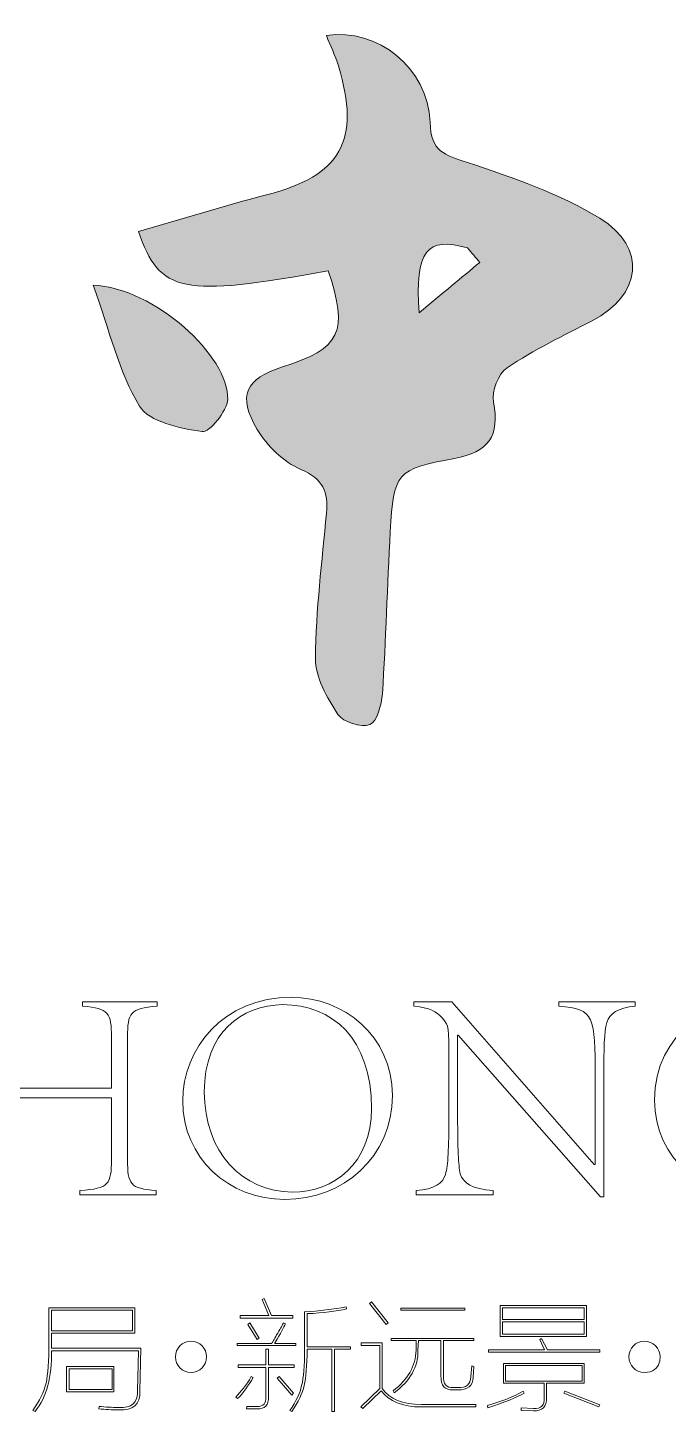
# Model space of a CAD drawing. Header units: inches. Extents: x -3272461 to -2504170, y 403793 to 1071042.
# Drawn here: x -2946067 to -2944964, y 764054 to 766437 of the extents above; entities that cross this region are included whole.
import ezdxf

# ---------------------------------------------------------------- set-up
doc = ezdxf.new("R2010")
doc.units = ezdxf.units.IN
doc.header["$LTSCALE"] = 1000
doc.header["$MEASUREMENT"] = 0
doc.layers.get('0').update_dxf_attribs({"lineweight": 18})

msp = doc.modelspace()

# ---------------------------------------------------------------- hatches: boundary and pattern name
h = msp.add_hatch(color=256)
edge = h.paths.add_edge_path(flags=0)
edge.add_spline(control_points=[(-2945549.6, 766018.6), (-2945514, 765913.1), (-2945527.9, 765884.7), (-2945627.9, 765852.9)], knot_values=[0, 0, 0, 0, 222.095352, 222.095352, 222.095352, 222.095352], weights=[1, 1, 1, 1], degree=3, periodic=0)
edge.add_spline(control_points=[(-2945627.9, 765852.9), (-2945691.6, 765832.6), (-2945706.4, 765803.2), (-2945671.6, 765745)], knot_values=[0, 0, 0, 0, 145.395063, 145.395063, 145.395063, 145.395063], weights=[1, 1, 1, 1], degree=3, periodic=0)
edge.add_spline(control_points=[(-2945671.6, 765745), (-2945654.7, 765716.7), (-2945626.4, 765688.8), (-2945596.7, 765676.2)], knot_values=[0, 0, 0, 0, 103.232479, 103.232479, 103.232479, 103.232479], weights=[1, 1, 1, 1], degree=3, periodic=0)
edge.add_spline(control_points=[(-2945596.7, 765676.2), (-2945558.2, 765659.9), (-2945549.3, 765637), (-2945552.5, 765601.1)], knot_values=[0, 0, 0, 0, 95.380814, 95.380814, 95.380814, 95.380814], weights=[1, 1, 1, 1], degree=3, periodic=0)
edge.add_spline(control_points=[(-2945552.5, 765601.1), (-2945559.8, 765517.7), (-2945570.9, 765434.3), (-2945571.5, 765350.7)], knot_values=[0, 0, 0, 0, 251.150003, 251.150003, 251.150003, 251.150003], weights=[1, 1, 1, 1], degree=3, periodic=0)
edge.add_spline(control_points=[(-2945571.5, 765350.7), (-2945571.7, 765318.3), (-2945551.7, 765283), (-2945532.8, 765254.3)], knot_values=[0, 0, 0, 0, 105.340649, 105.340649, 105.340649, 105.340649], weights=[1, 1, 1, 1], degree=3, periodic=0)
edge.add_spline(control_points=[(-2945532.8, 765254.3), (-2945524.1, 765241), (-2945492.3, 765231), (-2945477.9, 765236.9)], knot_values=[0, 0, 0, 0, 60.501459, 60.501459, 60.501459, 60.501459], weights=[1, 1, 1, 1], degree=3, periodic=0)
edge.add_spline(control_points=[(-2945477.9, 765236.9), (-2945465.4, 765241.8), (-2945457.6, 765270.8), (-2945456.3, 765289.8)], knot_values=[0, 0, 0, 0, 59.131644, 59.131644, 59.131644, 59.131644], weights=[1, 1, 1, 1], degree=3, periodic=0)
edge.add_spline(control_points=[(-2945456.3, 765289.8), (-2945450.2, 765382.7), (-2945447.8, 765475.9), (-2945442.6, 765568.9)], knot_values=[0, 0, 0, 0, 279.493308, 279.493308, 279.493308, 279.493308], weights=[1, 1, 1, 1], degree=3, periodic=0)
edge.add_spline(control_points=[(-2945442.6, 765568.9), (-2945436.9, 765670.6), (-2945432.7, 765676.8), (-2945332.3, 765695.2)], knot_values=[0, 0, 0, 0, 195.607582, 195.607582, 195.607582, 195.607582], weights=[1, 1, 1, 1], degree=3, periodic=0)
edge.add_spline(control_points=[(-2945332.3, 765695.2), (-2945274, 765706), (-2945253.4, 765733.4), (-2945265.3, 765792.6)], knot_values=[0, 0, 0, 0, 137.986296, 137.986296, 137.986296, 137.986296], weights=[1, 1, 1, 1], degree=3, periodic=0)
edge.add_spline(control_points=[(-2945265.3, 765792.6), (-2945268.9, 765810.5), (-2945256.6, 765841.2), (-2945241.7, 765851.2)], knot_values=[0, 0, 0, 0, 65.857334, 65.857334, 65.857334, 65.857334], weights=[1, 1, 1, 1], degree=3, periodic=0)
edge.add_spline(control_points=[(-2945241.7, 765851.2), (-2945195.4, 765882.2), (-2945144.9, 765906.8), (-2945095.2, 765932.4)], knot_values=[0, 0, 0, 0, 167.57061, 167.57061, 167.57061, 167.57061], weights=[1, 1, 1, 1], degree=3, periodic=0)
edge.add_spline(control_points=[(-2945095.2, 765932.4), (-2945010.8, 765975.7), (-2944999.8, 766058.6), (-2945081.9, 766108.8)], knot_values=[0, 0, 0, 0, 227.254913, 227.254913, 227.254913, 227.254913], weights=[1, 1, 1, 1], degree=3, periodic=0)
edge.add_spline(control_points=[(-2945081.9, 766108.8), (-2945151.6, 766151.5), (-2945231.8, 766179), (-2945310, 766205)], knot_values=[0, 0, 0, 0, 248.153102, 248.153102, 248.153102, 248.153102], weights=[1, 1, 1, 1], degree=3, periodic=0)
edge.add_spline(control_points=[(-2945310, 766205), (-2945348.9, 766217.9), (-2945372.8, 766223.1), (-2945374.3, 766274.3)], knot_values=[0, 0, 0, 0, 104.659074, 104.659074, 104.659074, 104.659074], weights=[1, 1, 1, 1], degree=3, periodic=0)
edge.add_spline(control_points=[(-2945374.3, 766274.3), (-2945377.1, 766368.1), (-2945465.1, 766437.2), (-2945552.7, 766423.6)], knot_values=[0, 0, 0, 0, 261.986042, 261.986042, 261.986042, 261.986042], weights=[1, 1, 1, 1], degree=3, periodic=0)
edge.add_spline(control_points=[(-2945552.7, 766423.6), (-2945545.6, 766406), (-2945537.2, 766389.3), (-2945532, 766371.6)], knot_values=[0, 0, 0, 0, 55.980452, 55.980452, 55.980452, 55.980452], weights=[1, 1, 1, 1], degree=3, periodic=0)
edge.add_spline(control_points=[(-2945532, 766371.6), (-2945492.9, 766242.3), (-2945527.4, 766182.2), (-2945655.8, 766149.2)], knot_values=[0, 0, 0, 0, 300.912516, 300.912516, 300.912516, 300.912516], weights=[1, 1, 1, 1], degree=3, periodic=0)
edge.add_spline(control_points=[(-2945655.8, 766149.2), (-2945729.5, 766130.2), (-2945802.3, 766107.3), (-2945875.7, 766086.1)], knot_values=[0, 0, 0, 0, 228.772567, 228.772567, 228.772567, 228.772567], weights=[1, 1, 1, 1], degree=3, periodic=0)
edge.add_spline(control_points=[(-2945875.7, 766086.1), (-2945840.6, 765980.1), (-2945799.4, 765972.3), (-2945549.6, 766018.6)], knot_values=[0, 0, 0, 0, 375.920052, 375.920052, 375.920052, 375.920052], weights=[1, 1, 1, 1], degree=3, periodic=0)
edge = h.paths.add_edge_path(flags=0)
edge.add_spline(control_points=[(-2945393.2, 765945.9), (-2945401, 766053.5), (-2945379.1, 766077.8), (-2945309.7, 766057.8)], knot_values=[0, 0, 0, 0, 182.185542, 182.185542, 182.185542, 182.185542], weights=[1, 1, 1, 1], degree=3, periodic=0)
edge.add_spline(control_points=[(-2945309.7, 766057.8), (-2945302.7, 766049.5), (-2945295.7, 766041.1), (-2945288.7, 766032.8)], knot_values=[0, 0, 0, 0, 32.685925, 32.685925, 32.685925, 32.685925], weights=[1, 1, 1, 1], degree=3, periodic=0)
edge.add_spline(control_points=[(-2945288.7, 766032.8), (-2945320.4, 766006.4), (-2945352.2, 765980), (-2945393.2, 765945.9)], knot_values=[0, 0, 0, 0, 135.931716, 135.931716, 135.931716, 135.931716], weights=[1, 1, 1, 1], degree=3, periodic=0)
h = msp.add_hatch(color=256)
edge = h.paths.add_edge_path(flags=0)
edge.add_spline(control_points=[(-2945874.3, 765785.4), (-2945857.9, 765758), (-2945804.9, 765747.2), (-2945766.6, 765741.3)], knot_values=[0, 0, 0, 0, 119.426089, 119.426089, 119.426089, 119.426089], weights=[1, 1, 1, 1], degree=3, periodic=0)
edge.add_spline(control_points=[(-2945766.6, 765741.3), (-2945754.3, 765739.4), (-2945723.3, 765776.7), (-2945722.5, 765796.9)], knot_values=[0, 0, 0, 0, 74.527892, 74.527892, 74.527892, 74.527892], weights=[1, 1, 1, 1], degree=3, periodic=0)
edge.add_spline(control_points=[(-2945722.5, 765796.9), (-2945719.4, 765870.8), (-2945848.3, 765989.4), (-2945954, 765993.7)], knot_values=[0, 0, 0, 0, 324.97153, 324.97153, 324.97153, 324.97153], weights=[1, 1, 1, 1], degree=3, periodic=0)
edge.add_spline(control_points=[(-2945954, 765993.7), (-2945925.6, 765915.1), (-2945909.5, 765844.5), (-2945874.3, 765785.4)], knot_values=[0, 0, 0, 0, 223.473372, 223.473372, 223.473372, 223.473372], weights=[1, 1, 1, 1], degree=3, periodic=0)

# ---------------------------------------------------------------- linework, layer by layer
for p, q in [((-2945972.3, 764759), (-2945972.3, 764751.6)), ((-2945843.9, 764759), (-2945843.9, 764751.6)), ((-2945402.3, 764759), (-2945402.3, 764751.6)), ((-2945152.8, 764759), (-2945152.8, 764751.6)), ((-2945021.1, 764759), (-2945021.1, 764751.6)), ((-2945922.5, 764698.5), (-2945922.5, 764610.4)), ((-2945894.8, 764698.5), (-2945894.8, 764487.2)), ((-2945326.9, 764701.7), (-2945326.9, 764560.5)), ((-2945341.8, 764675.7), (-2945341.8, 764560.5)), ((-2945090.2, 764630), (-2945090.2, 764478.7)), ((-2945075.3, 764630), (-2945075.3, 764423)), ((-2945922.5, 764593.9), (-2945922.5, 764487.2)), ((-2945976.6, 764434.1), (-2945976.6, 764426.7)), ((-2945845.5, 764434.1), (-2945845.5, 764426.7)), ((-2945398.1, 764434.1), (-2945398.1, 764426.7)), ((-2945265.9, 764434.1), (-2945265.9, 764426.7))]:
    msp.add_line(p, q)
at = {"lineweight": 9}
for p, q in [((-2945663.3, 764246.4), (-2945659.9, 764248)), ((-2945651.5, 764218.6), (-2945663.3, 764246.4)), ((-2945659.9, 764248), (-2945647.3, 764218.6)), ((-2945478.2, 764239.6), (-2945474.9, 764242.1)), ((-2945474.9, 764242.1), (-2945446.3, 764206)), ((-2946030, 764232.1), (-2946030, 764173.2)), ((-2945886.2, 764227.9), (-2946025.8, 764227.9)), ((-2946025.8, 764227.9), (-2946025.8, 764192.5)), ((-2945886.2, 764192.5), (-2945886.2, 764227.9)), ((-2945882, 764232.1), (-2945882, 764188.3)), ((-2945701.1, 764214.4), (-2945701.1, 764218.6)), ((-2945701.1, 764218.6), (-2945651.5, 764218.6)), ((-2945647.3, 764218.6), (-2945610.3, 764218.6)), ((-2945610.3, 764218.6), (-2945610.3, 764214.4)), ((-2945590.1, 764225.3), (-2945590.1, 764160.6)), ((-2945585.9, 764222), (-2945585.9, 764164.8)), ((-2945449.7, 764203.5), (-2945478.2, 764239.6)), ((-2945424.4, 764231.2), (-2945314.2, 764231.2)), ((-2945424.4, 764227.9), (-2945424.4, 764231.2)), ((-2945314.2, 764227.9), (-2945424.4, 764227.9)), ((-2945314.2, 764231.2), (-2945314.2, 764227.9)), ((-2945253.7, 764236.3), (-2945104.8, 764236.3)), ((-2945253.7, 764182.5), (-2945253.7, 764236.3)), ((-2945109, 764232.1), (-2945249.5, 764232.1)), ((-2945249.5, 764232.1), (-2945249.5, 764211.9)), ((-2945109, 764211.9), (-2945109, 764232.1)), ((-2945104.8, 764236.3), (-2945104.8, 764182.5)), ((-2945610.3, 764214.4), (-2945701.1, 764214.4)), ((-2945687.7, 764203.5), (-2945684.3, 764206)), ((-2945671.7, 764177.4), (-2945687.7, 764203.5)), ((-2945684.3, 764206), (-2945668.4, 764179.9)), ((-2945446.3, 764206), (-2945449.7, 764203.5)), ((-2945249.5, 764211.9), (-2945109, 764211.9)), ((-2945109, 764207.7), (-2945249.5, 764207.7)), ((-2945249.5, 764207.7), (-2945249.5, 764186.6)), ((-2945109, 764186.6), (-2945109, 764207.7)), ((-2946025.8, 764192.5), (-2945886.2, 764192.5)), ((-2946025.8, 764188.3), (-2946025.8, 764173.2)), ((-2946025.8, 764173.2), (-2946025.8, 764162.3)), ((-2945706.2, 764170.7), (-2945706.2, 764167.3)), ((-2945668.4, 764179.9), (-2945671.7, 764177.4)), ((-2945605.3, 764170.7), (-2945605.3, 764167.3)), ((-2945492.6, 764171.5), (-2945492.6, 764167.3)), ((-2945456.4, 764171.5), (-2945456.4, 764093.3)), ((-2945441.2, 764179.1), (-2945441.2, 764175.7)), ((-2945398.4, 764175.7), (-2945398.4, 764158.9)), ((-2945355.5, 764175.7), (-2945355.5, 764115.1)), ((-2945351.2, 764175.7), (-2945351.2, 764115.1)), ((-2945299.1, 764179.1), (-2945299.1, 764175.7)), ((-2945104.8, 764182.5), (-2945253.7, 764182.5)), ((-2945249.5, 764186.6), (-2945109, 764186.6)), ((-2945185.5, 764177.4), (-2945182.2, 764179.1)), ((-2945177.1, 764159.7), (-2945185.5, 764177.4)), ((-2945182.2, 764179.1), (-2945172.1, 764159.7)), ((-2945656.6, 764160.6), (-2945656.6, 764133.7)), ((-2945652.4, 764160.6), (-2945652.4, 764133.7)), ((-2945543, 764160.6), (-2945543, 764053.7)), ((-2945538.8, 764160.6), (-2945538.8, 764053.7)), ((-2945511.1, 764164.8), (-2945511.1, 764160.6)), ((-2945460.6, 764167.3), (-2945460.6, 764093.3)), ((-2945273.9, 764155.5), (-2945273.9, 764159.7)), ((-2945273.9, 764159.7), (-2945177.1, 764159.7)), ((-2945082.1, 764155.5), (-2945273.9, 764155.5)), ((-2945172.1, 764159.7), (-2945082.1, 764159.7)), ((-2945082.1, 764159.7), (-2945082.1, 764155.5)), ((-2945999.7, 764131.1), (-2945918.1, 764131.1)), ((-2945999.7, 764087.4), (-2945999.7, 764131.1)), ((-2945921.5, 764126.9), (-2945995.5, 764126.9)), ((-2945995.5, 764126.9), (-2945995.5, 764091.6)), ((-2945921.5, 764091.6), (-2945921.5, 764126.9)), ((-2945918.1, 764131.1), (-2945918.1, 764087.4)), ((-2945704.5, 764133.7), (-2945704.5, 764129.4)), ((-2945656.6, 764129.4), (-2945656.6, 764079)), ((-2945652.4, 764129.4), (-2945652.4, 764079)), ((-2945607.8, 764133.7), (-2945607.8, 764129.4)), ((-2945247.8, 764136.2), (-2945247.8, 764102.5)), ((-2945112.3, 764132.8), (-2945244.4, 764132.8)), ((-2945244.4, 764132.8), (-2945244.4, 764105.9)), ((-2945112.3, 764105.9), (-2945112.3, 764132.8)), ((-2945109, 764136.2), (-2945109, 764102.5)), ((-2945637.2, 764110.9), (-2945633.9, 764113.5)), ((-2945612, 764081.5), (-2945637.2, 764110.9)), ((-2945633.9, 764113.5), (-2945609.5, 764084.9)), ((-2945244.4, 764105.9), (-2945112.3, 764105.9)), ((-2945178, 764102.5), (-2945178, 764077.3)), ((-2945173.8, 764102.5), (-2945173.8, 764077.3)), ((-2945918.1, 764087.4), (-2945999.7, 764087.4)), ((-2945995.5, 764091.6), (-2945921.5, 764091.6)), ((-2945609.5, 764084.9), (-2945612, 764081.5)), ((-2945144.3, 764084.9), (-2945142.6, 764088.3)), ((-2945083.8, 764061.3), (-2945144.3, 764084.9)), ((-2945142.6, 764088.3), (-2945082.1, 764064.7)), ((-2945295.7, 764065.5), (-2945295.7, 764061.3)), ((-2945217.5, 764059.6), (-2945217.5, 764055.4)), ((-2945082.1, 764064.7), (-2945083.8, 764061.3))]:
    msp.add_line(p, q, dxfattribs=at)
for points in [[(-2945552.7, 766423.6), (-2945465.1, 766437.2), (-2945377.1, 766368.1), (-2945374.3, 766274.3)], [(-2945532, 766371.6), (-2945537.2, 766389.3), (-2945545.6, 766406), (-2945552.7, 766423.6)], [(-2945655.8, 766149.2), (-2945527.4, 766182.2), (-2945492.9, 766242.3), (-2945532, 766371.6)], [(-2945374.3, 766274.3), (-2945372.8, 766223.1), (-2945348.9, 766217.9), (-2945310, 766205)], [(-2945310, 766205), (-2945231.8, 766179), (-2945151.6, 766151.5), (-2945081.9, 766108.8)], [(-2945875.7, 766086.1), (-2945802.3, 766107.3), (-2945729.5, 766130.2), (-2945655.8, 766149.2)], [(-2945081.9, 766108.8), (-2944999.8, 766058.6), (-2945010.8, 765975.7), (-2945095.2, 765932.4)], [(-2945549.6, 766018.6), (-2945799.4, 765972.3), (-2945840.6, 765980.1), (-2945875.7, 766086.1)], [(-2945309.7, 766057.8), (-2945379.1, 766077.8), (-2945401, 766053.5), (-2945393.2, 765945.9)], [(-2945288.7, 766032.8), (-2945295.7, 766041.1), (-2945302.7, 766049.5), (-2945309.7, 766057.8)], [(-2945393.2, 765945.9), (-2945352.2, 765980), (-2945320.4, 766006.4), (-2945288.7, 766032.8)], [(-2945627.9, 765852.9), (-2945527.9, 765884.7), (-2945514, 765913.1), (-2945549.6, 766018.6)], [(-2945954, 765993.7), (-2945848.3, 765989.4), (-2945719.4, 765870.8), (-2945722.5, 765796.9)], [(-2945874.3, 765785.4), (-2945909.5, 765844.5), (-2945925.6, 765915.1), (-2945954, 765993.7)], [(-2945095.2, 765932.4), (-2945144.9, 765906.8), (-2945195.4, 765882.2), (-2945241.7, 765851.2)], [(-2945671.6, 765745), (-2945706.4, 765803.2), (-2945691.6, 765832.6), (-2945627.9, 765852.9)], [(-2945241.7, 765851.2), (-2945256.6, 765841.2), (-2945268.9, 765810.5), (-2945265.3, 765792.6)], [(-2945722.5, 765796.9), (-2945723.3, 765776.7), (-2945754.3, 765739.4), (-2945766.6, 765741.3)], [(-2945265.3, 765792.6), (-2945253.4, 765733.4), (-2945274, 765706), (-2945332.3, 765695.2)], [(-2945766.6, 765741.3), (-2945804.9, 765747.2), (-2945857.9, 765758), (-2945874.3, 765785.4)], [(-2945596.7, 765676.2), (-2945626.4, 765688.8), (-2945654.7, 765716.7), (-2945671.6, 765745)], [(-2945332.3, 765695.2), (-2945432.7, 765676.8), (-2945436.9, 765670.6), (-2945442.6, 765568.9)], [(-2945552.5, 765601.1), (-2945549.3, 765637), (-2945558.2, 765659.9), (-2945596.7, 765676.2)], [(-2945571.5, 765350.7), (-2945570.9, 765434.3), (-2945559.8, 765517.7), (-2945552.5, 765601.1)], [(-2945442.6, 765568.9), (-2945447.8, 765475.9), (-2945450.2, 765382.7), (-2945456.3, 765289.8)], [(-2945532.8, 765254.3), (-2945551.7, 765283), (-2945571.7, 765318.3), (-2945571.5, 765350.7)], [(-2945456.3, 765289.8), (-2945457.6, 765270.8), (-2945465.4, 765241.8), (-2945477.9, 765236.9)], [(-2945477.9, 765236.9), (-2945492.3, 765231), (-2945524.1, 765241), (-2945532.8, 765254.3)], [(-2945972.3, 764759), (-2945972.3, 764759), (-2945843.9, 764759), (-2945843.9, 764759)], [(-2945922.5, 764698.5), (-2945922.5, 764739.9), (-2945926.7, 764747.9), (-2945972.3, 764751.6)], [(-2945843.9, 764751.6), (-2945890.6, 764747.9), (-2945894.8, 764739.9), (-2945894.8, 764698.5)], [(-2945627.9, 764754.3), (-2945698.5, 764753.7), (-2945762.7, 764706.5), (-2945762.7, 764604)], [(-2945402.3, 764759), (-2945402.3, 764759), (-2945337, 764759), (-2945337, 764759)], [(-2945354, 764732), (-2945363, 764742.6), (-2945374.2, 764748.4), (-2945402.3, 764751.6)], [(-2945337, 764759), (-2945337, 764759), (-2945091.8, 764478.7), (-2945091.8, 764478.7)], [(-2945152.8, 764759), (-2945152.8, 764759), (-2945021.1, 764759), (-2945021.1, 764759)], [(-2945090.2, 764630), (-2945090.2, 764733.5), (-2945090.7, 764747.4), (-2945152.8, 764751.6)], [(-2945021.1, 764751.6), (-2945051.9, 764748.9), (-2945065.2, 764738.9), (-2945070, 764723.5)], [(-2945341.8, 764675.7), (-2945341.8, 764722.9), (-2945344.5, 764720.3), (-2945354, 764732)], [(-2945070, 764723.5), (-2945074.8, 764707), (-2945075.3, 764679.9), (-2945075.3, 764630)], [(-2945081.1, 764423), (-2945081.1, 764423), (-2945325.9, 764701.7), (-2945325.9, 764701.7)], [(-2945325.9, 764701.7), (-2945325.9, 764701.7), (-2945326.9, 764701.7), (-2945326.9, 764701.7)], [(-2946146.5, 764610.4), (-2946146.5, 764610.4), (-2945922.5, 764610.4), (-2945922.5, 764610.4)], [(-2945922.5, 764593.9), (-2945922.5, 764593.9), (-2946146.5, 764593.9), (-2946146.5, 764593.9)], [(-2945347.6, 764461.7), (-2945343.4, 764477.7), (-2945341.8, 764506.9), (-2945341.8, 764560.5)], [(-2945326.9, 764560.5), (-2945326.4, 764506.9), (-2945325.9, 764477.7), (-2945322.2, 764462.8)], [(-2945976.6, 764434.1), (-2945926.7, 764437.3), (-2945922.5, 764445.3), (-2945922.5, 764487.2)], [(-2945894.8, 764487.2), (-2945894.8, 764445.3), (-2945890.6, 764437.3), (-2945845.5, 764434.1)], [(-2945398.1, 764434.1), (-2945366.8, 764436.2), (-2945351.9, 764446.9), (-2945347.6, 764461.7)], [(-2945322.2, 764462.8), (-2945317.4, 764446.3), (-2945301.5, 764436.8), (-2945265.9, 764434.1)], [(-2945091.8, 764478.7), (-2945091.8, 764478.7), (-2945090.2, 764478.7), (-2945090.2, 764478.7)], [(-2945845.5, 764426.7), (-2945845.5, 764426.7), (-2945976.6, 764426.7), (-2945976.6, 764426.7)], [(-2945265.9, 764426.7), (-2945265.9, 764426.7), (-2945398.1, 764426.7), (-2945398.1, 764426.7)], [(-2945075.3, 764423), (-2945075.3, 764423), (-2945081.1, 764423), (-2945081.1, 764423)]]:
    msp.add_open_spline(points, degree=3)
for points, knots in [([(-2945438.9, 764597.6), (-2945438.9, 764492), (-2945523.3, 764418.7), (-2945624.2, 764418.7), (-2945721.3, 764418.7), (-2945799.9, 764490.4), (-2945799.9, 764588.6), (-2945799.9, 764677.8), (-2945730.9, 764767), (-2945612.5, 764767), (-2945523.8, 764767), (-2945438.9, 764700.6), (-2945438.9, 764597.6)], [0, 0, 0, 0, 272.371618, 272.371618, 272.371618, 544.743236, 544.743236, 544.743236, 817.114854, 817.114854, 817.114854, 1089.486472, 1089.486472, 1089.486472, 1089.486472]), ([(-2944667.1, 764440.5), (-2944701.6, 764432), (-2944746.7, 764418.7), (-2944790.2, 764418.7), (-2944906, 764418.7), (-2944987.8, 764488.8), (-2944987.8, 764589.7), (-2944987.8, 764705.9), (-2944889.5, 764767), (-2944785, 764767), (-2944739.8, 764767), (-2944699.5, 764758), (-2944681.4, 764752.7)], [0, 0, 0, 0, 202.231565, 202.231565, 202.231565, 404.46313, 404.46313, 404.46313, 606.694695, 606.694695, 606.694695, 808.92626, 808.92626, 808.92626, 808.92626]), ([(-2945762.7, 764604), (-2945762.7, 764500.5), (-2945697.4, 764431.5), (-2945611.4, 764431.5), (-2945539.7, 764431.5), (-2945475, 764480.8), (-2945475, 764575.4), (-2945475, 764695.9), (-2945542.4, 764754.3), (-2945627.9, 764754.3)], [0, 0, 0, 0, 242.05374, 242.05374, 242.05374, 484.107479, 484.107479, 484.107479, 726.161219, 726.161219, 726.161219, 726.161219])]:
    msp.add_open_spline(points, degree=3, knots=knots)
for points in [[(-2946030, 764232.1), (-2946030, 764232.1), (-2945882, 764232.1), (-2945882, 764232.1)], [(-2945590.1, 764225.3), (-2945564.3, 764226.5), (-2945540.5, 764229.3), (-2945518.6, 764233.7)], [(-2945517.8, 764230.4), (-2945535.2, 764225.9), (-2945557.9, 764223.1), (-2945585.9, 764222)], [(-2945518.6, 764233.7), (-2945518.6, 764233.7), (-2945517.8, 764230.4), (-2945517.8, 764230.4)], [(-2945622.9, 764204.3), (-2945625.8, 764198.7), (-2945631.6, 764188), (-2945640.6, 764172.4)], [(-2945636.4, 764188.3), (-2945631.4, 764197.3), (-2945628, 764203.2), (-2945626.3, 764206)], [(-2945626.3, 764206), (-2945626.3, 764206), (-2945622.9, 764204.3), (-2945622.9, 764204.3)], [(-2946035.1, 764102.5), (-2946031.7, 764116.5), (-2946030, 764140.1), (-2946030, 764173.2)], [(-2945882, 764188.3), (-2945882, 764188.3), (-2946025.8, 764188.3), (-2946025.8, 764188.3)], [(-2945706.2, 764170.7), (-2945706.2, 764170.7), (-2945646.5, 764170.7), (-2945646.5, 764170.7)], [(-2945646.5, 764170.7), (-2945644.8, 764174), (-2945641.4, 764179.9), (-2945636.4, 764188.3)], [(-2945641.4, 764170.7), (-2945641.4, 764170.7), (-2945605.3, 764170.7), (-2945605.3, 764170.7)], [(-2945640.6, 764172.4), (-2945641.2, 764171.8), (-2945641.4, 764171.2), (-2945641.4, 764170.7)], [(-2945492.6, 764171.5), (-2945492.6, 764171.5), (-2945456.4, 764171.5), (-2945456.4, 764171.5)], [(-2945441.2, 764179.1), (-2945441.2, 764179.1), (-2945299.1, 764179.1), (-2945299.1, 764179.1)], [(-2945398.4, 764175.7), (-2945398.4, 764175.7), (-2945441.2, 764175.7), (-2945441.2, 764175.7)], [(-2945394.1, 764175.7), (-2945394.1, 764175.7), (-2945395, 764158.9), (-2945395, 764158.9)], [(-2945355.5, 764175.7), (-2945355.5, 764175.7), (-2945394.1, 764175.7), (-2945394.1, 764175.7)], [(-2945299.1, 764175.7), (-2945299.1, 764175.7), (-2945351.2, 764175.7), (-2945351.2, 764175.7)], [(-2946025.8, 764158.1), (-2946024.7, 764113.2), (-2946033.9, 764078.4), (-2946053.6, 764053.7)], [(-2946025.8, 764162.3), (-2946025.8, 764162.3), (-2945871.9, 764162.3), (-2945871.9, 764162.3)], [(-2945876.1, 764158.1), (-2945876.1, 764158.1), (-2946025.8, 764158.1), (-2946025.8, 764158.1)], [(-2945877.8, 764089.1), (-2945877.8, 764089.1), (-2945876.1, 764158.1), (-2945876.1, 764158.1)], [(-2945871.9, 764162.3), (-2945871.9, 764162.3), (-2945873.5, 764089.1), (-2945873.5, 764089.1)], [(-2945605.3, 764167.3), (-2945605.3, 764167.3), (-2945706.2, 764167.3), (-2945706.2, 764167.3)], [(-2945656.6, 764160.6), (-2945656.6, 764160.6), (-2945652.4, 764160.6), (-2945652.4, 764160.6)], [(-2945595.2, 764098.3), (-2945591.8, 764111.2), (-2945590.1, 764132), (-2945590.1, 764160.6)], [(-2945585.9, 764160.6), (-2945585.9, 764132.5), (-2945587.6, 764111.8), (-2945591, 764098.3)], [(-2945585.9, 764164.8), (-2945585.9, 764164.8), (-2945511.1, 764164.8), (-2945511.1, 764164.8)], [(-2945543, 764160.6), (-2945543, 764160.6), (-2945585.9, 764160.6), (-2945585.9, 764160.6)], [(-2945511.1, 764160.6), (-2945511.1, 764160.6), (-2945538.8, 764160.6), (-2945538.8, 764160.6)], [(-2945460.6, 764167.3), (-2945460.6, 764167.3), (-2945492.6, 764167.3), (-2945492.6, 764167.3)], [(-2945437.9, 764089.1), (-2945412.1, 764108.7), (-2945398.9, 764132), (-2945398.4, 764158.9)], [(-2945395, 764158.9), (-2945394.4, 764130.3), (-2945408.2, 764105.9), (-2945436.2, 764085.7)], [(-2945704.5, 764133.7), (-2945704.5, 764133.7), (-2945656.6, 764133.7), (-2945656.6, 764133.7)], [(-2945656.6, 764129.4), (-2945656.6, 764129.4), (-2945704.5, 764129.4), (-2945704.5, 764129.4)], [(-2945652.4, 764133.7), (-2945652.4, 764133.7), (-2945607.8, 764133.7), (-2945607.8, 764133.7)], [(-2945607.8, 764129.4), (-2945607.8, 764129.4), (-2945652.4, 764129.4), (-2945652.4, 764129.4)], [(-2945304.1, 764113.5), (-2945304.1, 764113.5), (-2945302.5, 764132), (-2945302.5, 764132)], [(-2945302.5, 764132), (-2945302.5, 764132), (-2945299.1, 764131.1), (-2945299.1, 764131.1)], [(-2945299.1, 764131.1), (-2945299.1, 764131.1), (-2945299.9, 764112.6), (-2945299.9, 764112.6)], [(-2945247.8, 764136.2), (-2945247.8, 764136.2), (-2945109, 764136.2), (-2945109, 764136.2)], [(-2946057.7, 764055.4), (-2946046, 764071.7), (-2946038.4, 764087.4), (-2946035.1, 764102.5)], [(-2945708.7, 764078.1), (-2945699.8, 764087.1), (-2945690.8, 764098.9), (-2945681.8, 764113.5)], [(-2945678.5, 764111.8), (-2945686.9, 764097.8), (-2945695.8, 764085.7), (-2945705.4, 764075.6)], [(-2945681.8, 764113.5), (-2945681.8, 764113.5), (-2945678.5, 764111.8), (-2945678.5, 764111.8)], [(-2945615.4, 764055.4), (-2945604.7, 764070.6), (-2945598, 764084.9), (-2945595.2, 764098.3)], [(-2945591, 764098.3), (-2945593.8, 764084.9), (-2945600.8, 764070), (-2945612, 764053.7)], [(-2945334.4, 764090.8), (-2945349, 764089.6), (-2945356, 764097.8), (-2945355.5, 764115.1)], [(-2945351.2, 764115.1), (-2945351.8, 764100.6), (-2945346.2, 764093.8), (-2945334.4, 764095)], [(-2945326.9, 764095), (-2945311.7, 764093.8), (-2945304.1, 764100), (-2945304.1, 764113.5)], [(-2945299.9, 764112.6), (-2945300.5, 764097.5), (-2945309.5, 764090.2), (-2945326.9, 764090.8)], [(-2945178, 764102.5), (-2945178, 764102.5), (-2945247.8, 764102.5), (-2945247.8, 764102.5)], [(-2945109, 764102.5), (-2945109, 764102.5), (-2945173.8, 764102.5), (-2945173.8, 764102.5)], [(-2945873.5, 764089.1), (-2945872.4, 764065.5), (-2945884.8, 764054.6), (-2945910.6, 764056.3)], [(-2945910.6, 764060.5), (-2945887.6, 764058.8), (-2945876.6, 764068.4), (-2945877.8, 764089.1)], [(-2945705.4, 764075.6), (-2945705.4, 764075.6), (-2945708.7, 764078.1), (-2945708.7, 764078.1)], [(-2945652.4, 764079), (-2945651.8, 764064.4), (-2945658.3, 764057.4), (-2945671.7, 764058)], [(-2945671.7, 764062.2), (-2945661.1, 764061.6), (-2945656, 764067.2), (-2945656.6, 764079)], [(-2945493.4, 764061.3), (-2945493.4, 764061.3), (-2945460.6, 764093.3), (-2945460.6, 764093.3)], [(-2945458.1, 764089.1), (-2945458.1, 764089.1), (-2945490, 764058.8), (-2945490, 764058.8)], [(-2945389.1, 764061.3), (-2945421.6, 764061.3), (-2945444.6, 764070.6), (-2945458.1, 764089.1)], [(-2945456.4, 764093.3), (-2945444.1, 764074.8), (-2945421.6, 764065.5), (-2945389.1, 764065.5)], [(-2945436.2, 764085.7), (-2945436.2, 764085.7), (-2945437.9, 764089.1), (-2945437.9, 764089.1)], [(-2945334.4, 764095), (-2945334.4, 764095), (-2945326.9, 764095), (-2945326.9, 764095)], [(-2945326.9, 764090.8), (-2945326.9, 764090.8), (-2945334.4, 764090.8), (-2945334.4, 764090.8)], [(-2945275.5, 764063.9), (-2945250.3, 764071.1), (-2945229.8, 764079.3), (-2945214.1, 764088.3)], [(-2945212.4, 764084.9), (-2945225.4, 764077.6), (-2945246.1, 764069.2), (-2945274.7, 764059.6)], [(-2945214.1, 764088.3), (-2945214.1, 764088.3), (-2945212.4, 764084.9), (-2945212.4, 764084.9)], [(-2945173.8, 764077.3), (-2945173.2, 764061.6), (-2945180.8, 764054), (-2945196.5, 764054.6)], [(-2945196.5, 764058.8), (-2945183, 764057.7), (-2945176.8, 764063.9), (-2945178, 764077.3)], [(-2946053.6, 764053.7), (-2946053.6, 764053.7), (-2946057.7, 764055.4), (-2946057.7, 764055.4)], [(-2945944.2, 764058), (-2945944.2, 764058), (-2945943.4, 764062.2), (-2945943.4, 764062.2)], [(-2945910.6, 764056.3), (-2945921.8, 764056.3), (-2945933, 764056.8), (-2945944.2, 764058)], [(-2945943.4, 764062.2), (-2945932.7, 764061), (-2945921.8, 764060.5), (-2945910.6, 764060.5)], [(-2945690.2, 764058), (-2945690.2, 764058), (-2945689.4, 764062.2), (-2945689.4, 764062.2)], [(-2945671.7, 764058), (-2945677.9, 764058), (-2945684.1, 764058), (-2945690.2, 764058)], [(-2945689.4, 764062.2), (-2945683.2, 764062.2), (-2945677.3, 764062.2), (-2945671.7, 764062.2)], [(-2945612, 764053.7), (-2945612, 764053.7), (-2945615.4, 764055.4), (-2945615.4, 764055.4)], [(-2945538.8, 764053.7), (-2945538.8, 764053.7), (-2945543, 764053.7), (-2945543, 764053.7)], [(-2945490, 764058.8), (-2945490, 764058.8), (-2945493.4, 764061.3), (-2945493.4, 764061.3)], [(-2945389.1, 764065.5), (-2945389.1, 764065.5), (-2945295.7, 764065.5), (-2945295.7, 764065.5)], [(-2945295.7, 764061.3), (-2945295.7, 764061.3), (-2945389.1, 764061.3), (-2945389.1, 764061.3)], [(-2945274.7, 764059.6), (-2945274.7, 764059.6), (-2945275.5, 764063.9), (-2945275.5, 764063.9)], [(-2945217.5, 764059.6), (-2945217.5, 764059.6), (-2945196.5, 764058.8), (-2945196.5, 764058.8)], [(-2945196.5, 764054.6), (-2945196.5, 764054.6), (-2945217.5, 764055.4), (-2945217.5, 764055.4)]]:
    msp.add_open_spline(points, degree=3, dxfattribs=at)
for points, knots in [([(-2945758.7, 764147.5), (-2945758.7, 764132.7), (-2945770.8, 764120.6), (-2945785.6, 764120.6), (-2945800.5, 764120.6), (-2945812.5, 764132.7), (-2945812.5, 764147.5), (-2945812.5, 764162.4), (-2945800.5, 764174.4), (-2945785.6, 764174.4), (-2945770.8, 764174.4), (-2945758.7, 764162.4), (-2945758.7, 764147.5)], [0, 0, 0, 0, 41.210173, 41.210173, 41.210173, 82.420345, 82.420345, 82.420345, 123.630518, 123.630518, 123.630518, 164.840691, 164.840691, 164.840691, 164.840691]), ([(-2944978.5, 764147.5), (-2944978.5, 764147.5), (-2944978.5, 764147.5), (-2944978.5, 764147.5), (-2944978.5, 764147.5), (-2944978.5, 764147.5), (-2944978.5, 764132.7), (-2944990.5, 764120.6), (-2945005.4, 764120.6), (-2945020.3, 764120.6), (-2945032.3, 764132.7), (-2945032.3, 764147.5), (-2945032.3, 764162.4), (-2945020.3, 764174.4), (-2945005.4, 764174.4), (-2944990.5, 764174.4), (-2944978.5, 764162.4), (-2944978.5, 764147.5)], [0, 0, 0, 0, 1.299713, 2.599425, 5.198851, 10.397701, 20.795402, 41.590805, 41.590805, 41.590805, 83.181609, 83.181609, 83.181609, 124.772414, 124.772414, 124.772414, 166.363219, 166.363219, 166.363219, 166.363219])]:
    msp.add_open_spline(points, degree=3, knots=knots, dxfattribs=at)

doc.saveas('drawing.dxf')
